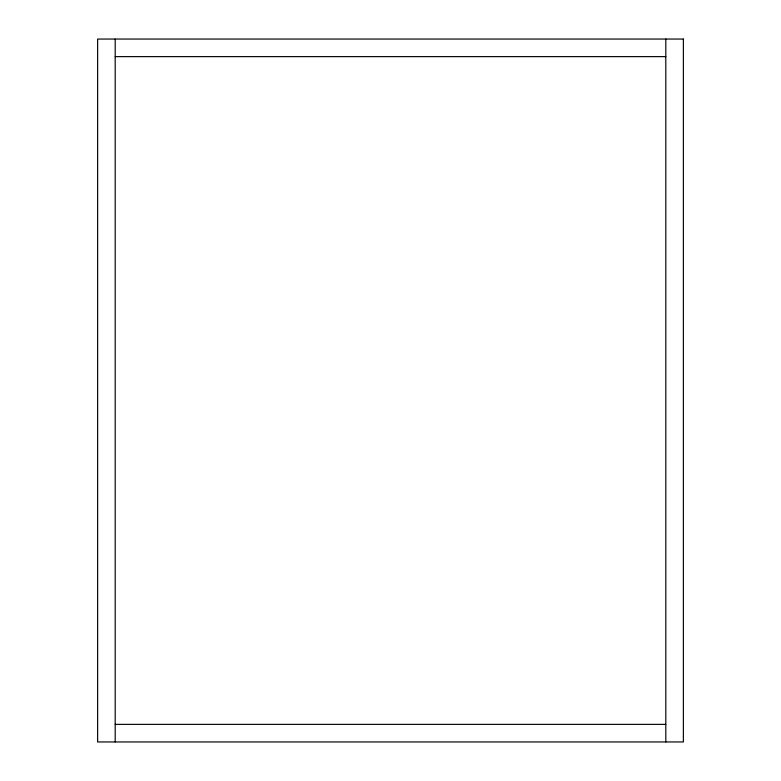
<?xml version="1.0" encoding="UTF-8"?>
<svg xmlns="http://www.w3.org/2000/svg" width="781" height="781" viewBox="0 0 781 781"><rect width="100%" height="100%" fill="white"/><g stroke="black" fill="none" stroke-linecap="round" stroke-linejoin="round"><path stroke-width="1.17" d="M115.197 56.622L665.803 56.622M115.197 724.377L665.803 724.377M665.803 39.05L665.803 741.95M115.197 39.05L115.197 741.95M683.375 39.05L97.625 39.05L97.625 741.95L683.375 741.95L683.375 39.05"/></g></svg>
